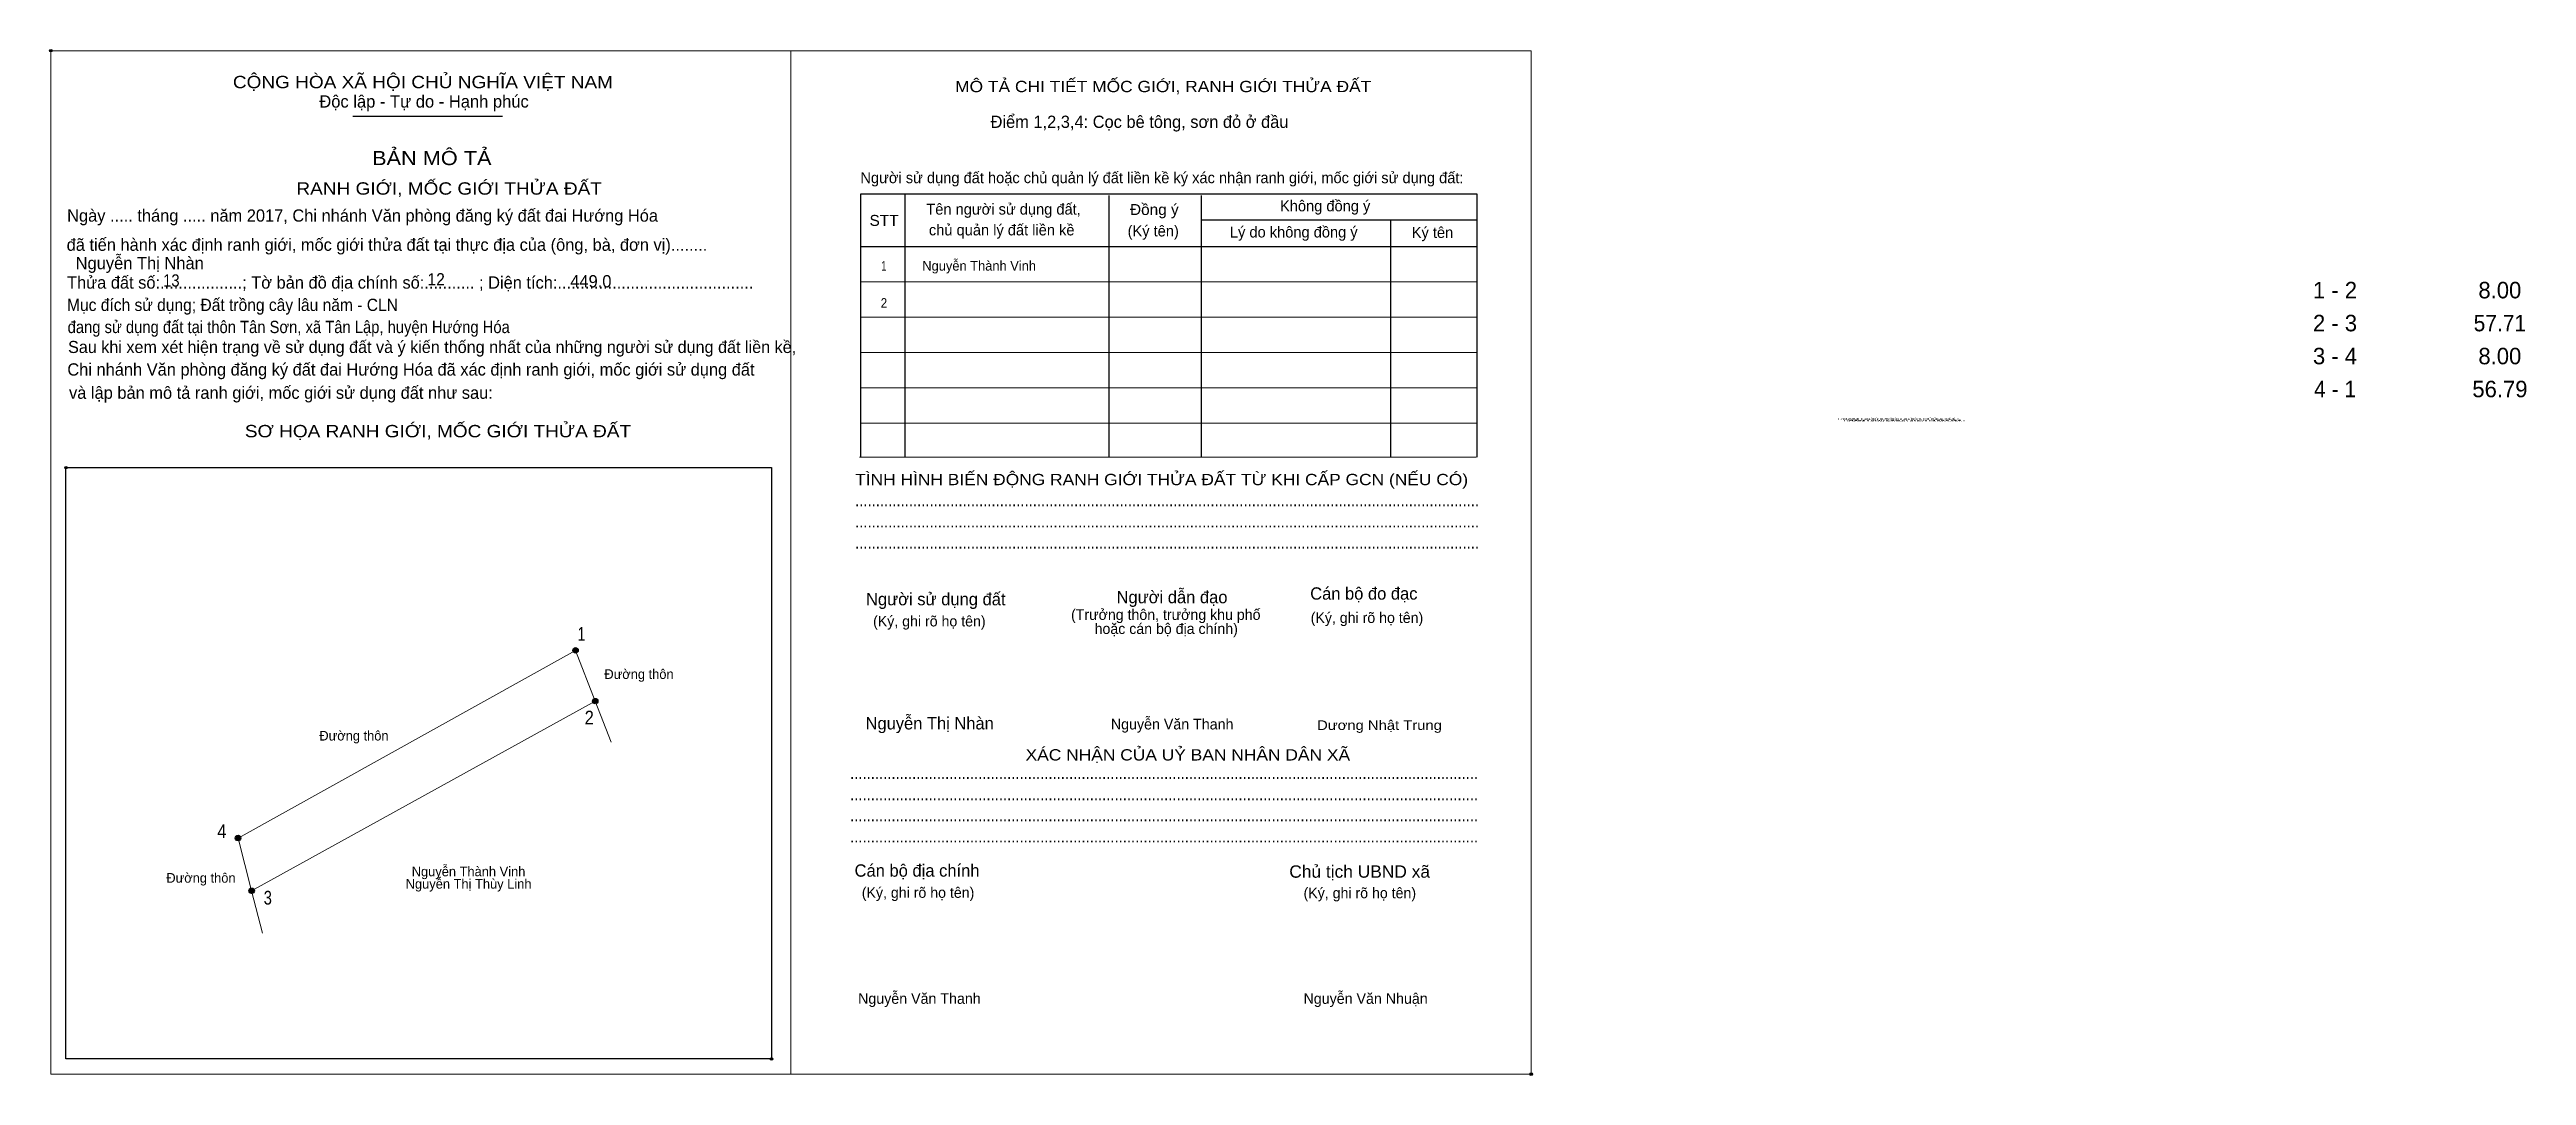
# Model space of a CAD drawing. Header units: metres. Extents: x 548029 to 548393, y 1837768 to 1837919.
import ezdxf
from ezdxf.enums import TextEntityAlignment as Align

# ---------------------------------------------------------------- set-up
doc = ezdxf.new("R2010")
doc.units = ezdxf.units.M
doc.header["$LTSCALE"] = 0.72
doc.header["$PDMODE"] = 32
doc.header["$PDSIZE"] = 0.36
for name, color, linetype, lineweight in [('1', 7, 'Continuous', 25), ('10', 7, 'Continuous', 13), ('11', 7, 'Continuous', 25), ('2', 7, 'Continuous', 13), ('27', 7, 'Continuous', 13)]:
    doc.layers.add(name, color=color, linetype=linetype, lineweight=lineweight)
for name, color, linetype in [('36', 7, 'Continuous'), ('52', 7, 'Continuous'), ('6', 7, 'Continuous'), ('60', 7, 'Continuous'), ('9', 7, 'Continuous')]:
    doc.layers.add(name, color=color, linetype=linetype)

msp = doc.modelspace()

# ---------------------------------------------------------------- hatches: boundary and pattern name
at = {"layer": '11'}
for points in [[(548106.844, 1837830.34, 1), (548106.036, 1837830.34, 1)], [(548109.734, 1837822.88, 1), (548108.926, 1837822.88, 1)], [(548057.214, 1837802.73, 1), (548056.406, 1837802.73, 1)], [(548059.214, 1837794.98, 1), (548058.406, 1837794.98, 1)], [(548059.214, 1837794.98, 1), (548058.406, 1837794.98, 1)]]:
    msp.add_hatch(color=256, dxfattribs=at).paths.add_polyline_path(points)

# ---------------------------------------------------------------- linework, layer by layer
at = {"layer": '1'}
for p, q in [((548073.7, 1837908.9), (548095.71, 1837908.9)), ((548154.84, 1837897.42), (548154.84, 1837858.76)), ((548184.87, 1837897.26), (548184.87, 1837858.76)), ((548198.42, 1837897.26), (548198.42, 1837858.76)), ((548198.42, 1837893.68), (548239.01, 1837893.68)), ((548226.29, 1837893.68), (548226.29, 1837858.76)), ((548148.32, 1837889.73), (548239.01, 1837889.73))]:
    msp.add_line(p, q, dxfattribs=at)
at = {"layer": '1', "lineweight": 13}
for p, q in [((548148.32, 1837884.54), (548239.01, 1837884.54)), ((548148.32, 1837879.35), (548239.01, 1837879.35)), ((548148.32, 1837874.16), (548239.01, 1837874.16)), ((548148.32, 1837868.97), (548239.01, 1837868.97)), ((548148.32, 1837863.78), (548239.01, 1837863.78)), ((548148.17, 1837858.76), (548238.85, 1837858.76))]:
    msp.add_line(p, q, dxfattribs=at)
at = {"layer": '1'}
msp.add_lwpolyline([(548239.01, 1837858.76), (548239.01, 1837897.42), (548148.32, 1837897.42), (548148.32, 1837858.76)], dxfattribs=at)
msp.add_lwpolyline([(548031.5, 1837857.22), (548135.25, 1837857.22), (548135.25, 1837770.24), (548031.5, 1837770.24)], close=True, dxfattribs=at)
for p in [(548029.27, 1837918.54), (548029.28, 1837918.54), (548031.5, 1837857.22), (548135.25, 1837770.24), (548246.95, 1837767.99), (548246.96, 1837768)]:
    msp.add_point(p, dxfattribs=at)
at = {"layer": '10'}
msp.add_lwpolyline([(548058.81, 1837794.98), (548056.81, 1837802.73), (548106.44, 1837830.34), (548109.33, 1837822.88)], close=True, dxfattribs=at)
at = {"layer": '11'}
for centre in [(548106.44, 1837830.34), (548109.33, 1837822.88), (548056.81, 1837802.73), (548058.81, 1837794.98), (548058.81, 1837794.98)]:
    msp.add_circle(centre, 0.404, dxfattribs=at)
at = {"layer": '2'}
for points in [[(548029.27, 1837918.54), (548138.11, 1837918.54), (548138.11, 1837768), (548029.27, 1837768)], [(548138.11, 1837918.54), (548246.95, 1837918.54), (548246.95, 1837767.99), (548138.11, 1837767.99)], [(548138.11, 1837918.54), (548246.95, 1837918.54), (548246.95, 1837767.99), (548138.11, 1837767.99)]]:
    msp.add_lwpolyline(points, close=True, dxfattribs=at)
at = {"layer": '27'}
for p, q in [((548109.33, 1837822.88), (548111.67, 1837816.86)), ((548058.81, 1837794.98), (548060.42, 1837788.72))]:
    msp.add_line(p, q, dxfattribs=at)

# ---------------------------------------------------------------- texts
at = {"layer": '1'}
for s, height, width, p in [('CỘNG HÒA XÃ HỘI CHỦ NGHĨA VIỆT NAM', 1.817, 1.15, (548056.05, 1837913.03)), ('RANH GIỚI, MỐC GIỚI THỬA ĐẤT', 1.818, 1.15, (548065.39, 1837897.37)), ('STT', 1.609, 1.05, (548149.67, 1837892.78)), ('Đồng ý', 1.609, 1.05, (548187.97, 1837894.38)), ('Mục đích sử dụng; Đất trồng cây lâu năm - CLN', 1.804, 0.95, (548031.66, 1837880.26)), ('đang sử dụng đất tại thôn Tân Sơn, xã Tân Lập, huyện Hướng Hóa', 1.804, 0.9, (548031.75, 1837877.01)), ('SƠ HỌA RANH GIỚI, MỐC GIỚI THỬA ĐẤT', 1.818, 1.15, (548057.81, 1837861.68)), ('RANH GIỚI, MỐC GIỚI THỬA ĐẤT', 0.2275, 3.55, (548292.04, 1837864.26)), ('RANH GIỚI, MỐC GIỚI THỬA ĐẤT', 0.2275, 3.55, (548292.71, 1837864.26)), ('RANH GIỚI, MỐC GIỚI THỬA ĐẤT', 0.2275, 3.55, (548292.93, 1837864.02)), ('RANH GIỚI, MỐC GIỚI THỬA ĐẤT', 0.2275, 3.55, (548293.6, 1837864.02)), ('TÌNH HÌNH BIẾN ĐỘNG RANH GIỚI THỬA ĐẤT TỪ KHI CẤP GCN (NẾU CÓ)', 1.661, 1.15, (548147.55, 1837854.64)), ('.......................................................................................................................................................', 1.817, 0.9, (548147.55, 1837851.53)), ('.......................................................................................................................................................', 1.817, 0.9, (548147.55, 1837848.42)), ('.......................................................................................................................................................', 1.817, 0.9, (548147.55, 1837845.3)), ('Dương Nhật Trung', 1.414, 1.15, (548215.48, 1837818.63)), ('........................................................................................................................................................', 1.817, 0.9, (548146.81, 1837811.41)), ('........................................................................................................................................................', 1.817, 0.9, (548146.81, 1837808.3)), ('........................................................................................................................................................', 1.817, 0.9, (548146.81, 1837805.2)), ('........................................................................................................................................................', 1.817, 0.9, (548146.81, 1837802.08)), ('Chủ tịch UBND xã', 1.817, 1.05, (548211.39, 1837796.9))]:
    msp.add_text(s, height=height, dxfattribs=dict(at, width=width)).set_placement(p)
at = {"layer": '1', "width": 1.15}
for s, height, p in [('MÔ TẢ CHI TIẾT MỐC GIỚI, RANH GIỚI THỬA ĐẤT', 1.661, (548192.85, 1837912.45)), ('BẢN MÔ TẢ', 2.076, (548085.3, 1837901.72)), ('XÁC NHẬN CỦA UỶ BAN NHÂN DÂN XÃ', 1.662, (548196.475, 1837814.14))]:
    msp.add_text(s, height=height, dxfattribs=at).set_placement(p, align=Align.CENTER)
at = {"layer": '1'}
for s, height, p in [('Độc lập - Tự do - Hạnh phúc', 1.817, (548068.76, 1837910.18)), ('Điểm 1,2,3,4: Cọc bê tông, sơn đỏ ở đầu', 1.804, (548167.47, 1837907.19)), ('Người sử dụng đất hoặc chủ quản lý đất liền kề ký xác nhận ranh giới, mốc giới sử dụng đất:', 1.609, (548148.32, 1837899.06)), ('Ngày ..... tháng ..... năm 2017, Chi nhánh Văn phòng đăng ký đất đai Hướng Hóa', 1.804, (548031.68, 1837893.4)), ('Tên người sử dụng đất,', 1.609, (548158.02, 1837894.44)), ('Không đồng ý', 1.609, (548210.03, 1837894.92)), (' đã tiến hành xác định ranh giới, mốc giới thửa đất tại thực địa của (ông, bà, đơn vị)........', 1.804, (548030.94, 1837889.11)), ('chủ quản lý đất liền kề', 1.609, (548158.4, 1837891.38)), ('(Ký tên)', 1.609, (548187.62, 1837891.23)), ('Lý do không đồng ý', 1.609, (548202.66, 1837891.07)), ('Ký tên', 1.609, (548229.4, 1837891.01)), ('Thửa đất số:..................; Tờ bản đồ địa chính số:........... ; Diện tích:...........................................', 1.804, (548031.66, 1837883.55)), ('Chi nhánh Văn phòng đăng ký đất đai Hướng Hóa đã xác định ranh giới, mốc giới sử dụng đất', 1.804, (548031.71, 1837870.76)), ('Sau khi xem xét hiện trạng về sử dụng đất và ý kiến thống nhất của những người sử dụng đất liền kề,', 1.776, (548031.81, 1837874.08)), (' và lập bản mô tả ranh giới, mốc giới sử dụng đất như sau:', 1.804, (548031.29, 1837867.34)), ('Cán bộ đo đạc', 1.813, (548214.47, 1837837.8)), ('Người sử dụng đất', 1.817, (548149.15, 1837836.97)), ('Người dẫn đạo', 1.816, (548185.99, 1837837.27)), ('(Ký, ghi rõ họ tên)', 1.557, (548150.19, 1837833.86)), ('(Ký, ghi rõ họ tên)', 1.557, (548214.54, 1837834.37)), ('Nguyễn Văn Thanh', 1.564, (548185.16, 1837818.71)), ('Cán bộ địa chính', 1.817, (548147.47, 1837797.05)), ('(Ký, ghi rõ họ tên)', 1.557, (548148.53, 1837793.94)), ('(Ký, ghi rõ họ tên)', 1.557, (548213.49, 1837793.88)), ('Nguyễn Văn Thanh', 1.564, (548147.99, 1837778.35)), ('Nguyễn Văn Nhuận', 1.564, (548213.49, 1837778.35))]:
    msp.add_text(s, height=height, dxfattribs=at).set_placement(p)
for s, p in [('(Trưởng thôn, trưởng khu phố', (548193.23, 1837834.82)), ('hoặc cán bộ địa chính)', (548193.3, 1837832.75))]:
    msp.add_text(s, height=1.557, dxfattribs=at).set_placement(p, align=Align.CENTER)
at = {"layer": '36'}
for s, p in [('Đường thôn', (548115.77, 1837826.14)), ('Đường thôn', (548073.855, 1837817.08)), ('Đường thôn', (548051.355, 1837796.17)), ('Nguyễn Thị Thùy Linh', (548090.71, 1837795.29)), ('Nguyễn Thành Vinh', (548090.705, 1837797.11))]:
    msp.add_text(s, height=1.414, dxfattribs=at).set_placement(p, align=Align.CENTER)
at = {"layer": '52'}
for s, p in [('1 - 2', (548365.165, 1837882.12)), ('8.00', (548389.405, 1837882.12)), ('2 - 3', (548365.165, 1837877.27)), ('3 - 4', (548365.165, 1837872.42)), ('8.00', (548389.405, 1837872.42)), ('56.79', (548389.415, 1837867.57))]:
    msp.add_text(s, height=2.424, dxfattribs=at).set_placement(p, align=Align.CENTER)
at = {"layer": '52', "width": 0.95}
for s, p in [('57.71', (548389.405, 1837877.27)), ('4 - 1', (548365.175, 1837867.57))]:
    msp.add_text(s, height=2.424, dxfattribs=at).set_placement(p, align=Align.CENTER)
at = {"layer": '6'}
for s, p in [('Nguyễn Thị Nhàn', (548032.93, 1837886.4)), ('449.0', (548105.66, 1837883.73)), ('Nguyễn Thị Nhàn', (548149.09, 1837818.71))]:
    msp.add_text(s, height=1.811, dxfattribs=at).set_placement(p)
for s, width, p in [('13', 0.9, (548045.79, 1837883.84)), ('12', 0.95, (548084.66, 1837884.01))]:
    msp.add_text(s, height=1.811, dxfattribs=dict(at, width=width)).set_placement(p)
at = {"layer": '60'}
for s, width, p in [('1', 0.75, (548151.78, 1837886.2)), ('2', 0.9, (548151.785, 1837880.73))]:
    msp.add_text(s, height=1.414, dxfattribs=dict(at, width=width)).set_placement(p, align=Align.CENTER)
msp.add_text('Nguyễn Thành Vinh', height=1.414, dxfattribs=at).set_placement((548157.43, 1837886.2))
at = {"layer": '9'}
for s, width, p in [('1', 0.75, (548107.315, 1837831.76)), ('2', 0.9, (548108.455, 1837819.44)), ('4', 0.9, (548054.44, 1837802.74)), ('3', 0.8, (548061.185, 1837792.95))]:
    msp.add_text(s, height=2.02, dxfattribs=dict(at, width=width)).set_placement(p, align=Align.CENTER)

doc.saveas('drawing.dxf')
